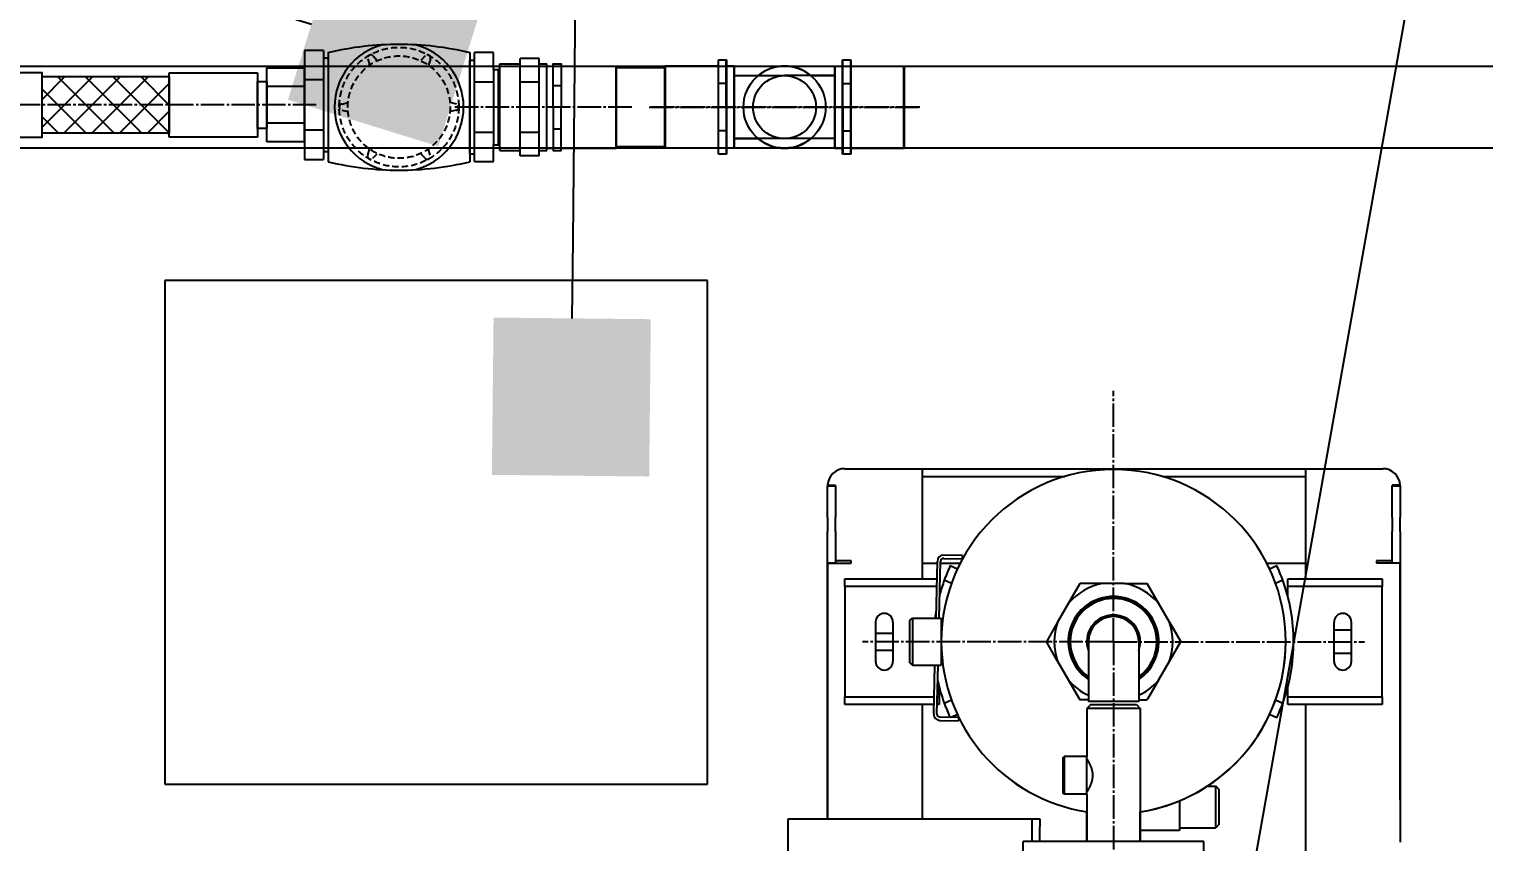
# Model space of a CAD drawing. Header units: millimetres. Extents: x 3795014 to 4300160, y 3869364 to 4016788.
# Drawn here: x 3864725 to 3865650, y 4010459 to 4010976 of the extents above; entities that cross this region are included whole.
import ezdxf
from ezdxf import colors
from ezdxf.entities.mleader import LeaderData, LeaderLine
from ezdxf.math import Vec2, Vec3

# ---------------------------------------------------------------- set-up
doc = ezdxf.new("R2010")
doc.units = ezdxf.units.MM
for name, pattern in [('K5LT_AXLED', [19.5, 15, -1.5, 1.5, -1.5]), ('K5LT_BASIC', [0]), ('K5LT_DASHED', [6, 4, -2]), ('K5LT_THIN', [0])]:
    doc.linetypes.add(name, pattern=pattern)
doc.layers.add('выноска', color=7, linetype='Continuous', lineweight=18)
doc.layers.add('Системный слой', color=7, linetype='Continuous')
doc.styles.add('ISOCPEUR', font='isocpeur.ttf')

# ---------------------------------------------------------------- blocks, each defined once
blk = doc.blocks.new('_BoxFilled')
at = {"color": 0, "linetype": 'ByBlock', "lineweight": -2}
blk.add_line((-0.5, 0), (-1, 0), dxfattribs=at)
at = {"color": 0, "linetype": 'ByBlock', "lineweight": 20}
blk.add_solid([(-0.5, 0.5), (0.5, 0.5), (-0.5, -0.5), (0.5, -0.5)], dxfattribs=at)

msp = doc.modelspace()

# ---------------------------------------------------------------- hatches: boundary and pattern name
at = {"layer": 'Системный слой'}
h = msp.add_hatch(dxfattribs=at)
h.set_pattern_fill('', color=256, scale=25, angle=45, style=0, pattern_type=0)
h.set_pattern_definition([(45, (3858796.43, 3999302.341), (-8.838835, 8.838835), []), (135, (3858796.43, 3999302.341), (-8.838835, -8.838835), [])])
h.paths.add_polyline_path([(3864813.73, 4010909.5), (3864732.86, 4010909.5), (3864732.86, 4010945.5), (3864813.73, 4010945.5)])

# ---------------------------------------------------------------- linework, layer by layer
at = {"layer": 'Системный слой', "linetype": 'K5LT_BASIC'}
for p, q in [((3864899.73, 4010962.15), (3864899.73, 4010951.4)), ((3864911.73, 4010962.15), (3864899.73, 4010962.15)), ((3864911.73, 4010962.15), (3864911.73, 4010892.86)), ((3864914.73, 4010960.89), (3864914.73, 4010891.35)), ((3865004.82, 4010960.89), (3865004.82, 4010891.35)), ((3865019.82, 4010960.76), (3865007.82, 4010960.76)), ((3865007.82, 4010891.48), (3865007.82, 4010960.76)), ((3865019.82, 4010950.02), (3865019.82, 4010960.76)), ((3863970.82, 4010952.12), (3865751.83, 4010952.12)), ((3864875.73, 4010904), (3864875.73, 4010951)), ((3864875.73, 4010951), (3864899.73, 4010951)), ((3864899.73, 4010903.6), (3864899.73, 4010951.4)), ((3864899.73, 4010951), (3864899.73, 4010904)), ((3864911.73, 4010957.47), (3864911.73, 4010957.3)), ((3864914.73, 4010957.3), (3864911.73, 4010957.3)), ((3864914.73, 4010957.3), (3864914.73, 4010897.7)), ((3865004.82, 4010955.92), (3865007.82, 4010955.92)), ((3865004.82, 4010896.32), (3865004.82, 4010955.92)), ((3865007.82, 4010955.92), (3865007.82, 4010956.08)), ((3865019.82, 4010950.02), (3865023.82, 4010950.02)), ((3865019.82, 4010950.02), (3865019.82, 4010902.22)), ((3865022.82, 4010950.02), (3865022.82, 4010902.22)), ((3865023.82, 4010898.62), (3865023.82, 4010953.62)), ((3865023.82, 4010953.62), (3865036.82, 4010953.62)), ((3865036.82, 4010895.12), (3865036.82, 4010957.12)), ((3865048.82, 4010957.12), (3865036.82, 4010957.12)), ((3865048.82, 4010895.12), (3865048.82, 4010957.12)), ((3865048.82, 4010953.62), (3865053.82, 4010953.62)), ((3865053.82, 4010898.62), (3865053.82, 4010953.62)), ((3865053.82, 4010952.12), (3865057.78, 4010952.12)), ((3865062.82, 4010952.12), (3865097.82, 4010952.12)), ((3865097.82, 4010900.12), (3865097.82, 4010952.12)), ((3865128.82, 4010951.12), (3865097.82, 4010951.12)), ((3865097.82, 4010951.12), (3865097.82, 4010901.12)), ((3865128.82, 4010900.12), (3865128.82, 4010952.12)), ((3865162.82, 4010952.12), (3865128.82, 4010952.12)), ((3865128.82, 4010901.12), (3865128.82, 4010951.12)), ((3865128.95, 4010952.12), (3865128.95, 4010900.12)), ((3865162.95, 4010952.12), (3865128.95, 4010952.12)), ((3865162.82, 4010896.12), (3865162.82, 4010956.12)), ((3865162.82, 4010956.12), (3865167.82, 4010956.12)), ((3865162.95, 4010896.12), (3865162.95, 4010956.12)), ((3865162.95, 4010956.12), (3865167.95, 4010956.12)), ((3865167.82, 4010926.12), (3865167.82, 4010956.12)), ((3865167.82, 4010956.12), (3865167.82, 4010896.12)), ((3865172.82, 4010952.12), (3865167.82, 4010952.12)), ((3865167.95, 4010926.12), (3865167.95, 4010956.12)), ((3865167.95, 4010956.12), (3865167.95, 4010896.12)), ((3865172.95, 4010952.12), (3865167.95, 4010952.12)), ((3865172.82, 4010900.12), (3865172.82, 4010952.12)), ((3865172.95, 4010952.12), (3865172.95, 4010900.12)), ((3865236.82, 4010900.12), (3865236.82, 4010952.12)), ((3865236.82, 4010952.12), (3865241.82, 4010952.12)), ((3865236.95, 4010952.12), (3865236.95, 4010900.12)), ((3865236.95, 4010952.12), (3865241.95, 4010952.12)), ((3865241.82, 4010926.12), (3865241.82, 4010956.12)), ((3865241.82, 4010956.12), (3865246.82, 4010956.12)), ((3865241.82, 4010896.12), (3865241.82, 4010956.12)), ((3865241.95, 4010926.12), (3865241.95, 4010956.12)), ((3865241.95, 4010956.12), (3865246.95, 4010956.12)), ((3865241.95, 4010896.12), (3865241.95, 4010956.12)), ((3865246.82, 4010956.12), (3865246.82, 4010896.12)), ((3865246.82, 4010952.12), (3865280.82, 4010952.12)), ((3865246.95, 4010956.12), (3865246.95, 4010896.12)), ((3865246.95, 4010952.12), (3865280.95, 4010952.12)), ((3865280.82, 4010900.12), (3865280.82, 4010952.12)), ((3865280.95, 4010952.12), (3865280.95, 4010900.12)), ((3864813.73, 4010907), (3864813.73, 4010948)), ((3864813.73, 4010948), (3864869.73, 4010948)), ((3864869.73, 4010948), (3864869.73, 4010907)), ((3864869.73, 4010912.5), (3864869.73, 4010942.5)), ((3864869.73, 4010942.5), (3864875.73, 4010942.5)), ((3864875.73, 4010942.5), (3864875.73, 4010912.5)), ((3864911.73, 4010943.5), (3864899.73, 4010943.5)), ((3865007.82, 4010942.12), (3865019.82, 4010942.12)), ((3865036.82, 4010942.12), (3865048.82, 4010942.12)), ((3865057.78, 4010939.87), (3865062.78, 4010939.87)), ((3865167.82, 4010941.12), (3865162.82, 4010941.12)), ((3865167.95, 4010941.12), (3865162.95, 4010941.12)), ((3865172.82, 4010946.12), (3865188.11, 4010946.12)), ((3865172.95, 4010946.12), (3865204.82, 4010946.12)), ((3865204.82, 4010946.12), (3865204.95, 4010946.12)), ((3865204.82, 4010946.12), (3865204.95, 4010946.12)), ((3865236.95, 4010946.12), (3865204.95, 4010946.12)), ((3865221.66, 4010946.12), (3865236.82, 4010946.12)), ((3865241.82, 4010941.12), (3865246.82, 4010941.12)), ((3865241.95, 4010941.12), (3865246.95, 4010941.12)), ((3864899.73, 4010939.19), (3864875.73, 4010939.19)), ((3865042.82, 4010926.12), (3865042.82, 4010926.12)), ((3865167.82, 4010926.12), (3865167.82, 4010896.12)), ((3865167.95, 4010926.12), (3865167.95, 4010896.12)), ((3865241.82, 4010926.12), (3865241.82, 4010896.12)), ((3865241.95, 4010926.12), (3865241.95, 4010896.12)), ((3864875.73, 4010912.5), (3864869.73, 4010912.5)), ((3864899.73, 4010915.81), (3864875.73, 4010915.81)), ((3865057.78, 4010912.37), (3865062.78, 4010912.37)), ((3864869.73, 4010907), (3864813.73, 4010907)), ((3864899.73, 4010904), (3864875.73, 4010904)), ((3864911.73, 4010911.5), (3864899.73, 4010911.5)), ((3864899.73, 4010903.6), (3864899.73, 4010892.86)), ((3865007.82, 4010910.12), (3865019.82, 4010910.12)), ((3865036.82, 4010910.12), (3865048.82, 4010910.12)), ((3865167.82, 4010911.12), (3865162.82, 4010911.12)), ((3865167.95, 4010911.12), (3865162.95, 4010911.12)), ((3865172.82, 4010906.12), (3865188.11, 4010906.12)), ((3865204.82, 4010906.12), (3865172.95, 4010906.12)), ((3865204.95, 4010906.12), (3865204.82, 4010906.12)), ((3865204.95, 4010906.12), (3865204.82, 4010906.12)), ((3865236.95, 4010906.12), (3865204.95, 4010906.12)), ((3865236.82, 4010906.12), (3865221.66, 4010906.12)), ((3865241.82, 4010911.12), (3865246.82, 4010911.12)), ((3865241.95, 4010911.12), (3865246.95, 4010911.12)), ((3865751.83, 4010900.12), (3863970.82, 4010900.12)), ((3864911.73, 4010897.7), (3864911.73, 4010897.54)), ((3864914.73, 4010897.7), (3864911.73, 4010897.7)), ((3865004.82, 4010896.32), (3865007.82, 4010896.32)), ((3865007.82, 4010896.16), (3865007.82, 4010896.32)), ((3865019.82, 4010891.48), (3865019.82, 4010902.22)), ((3865019.82, 4010902.22), (3865023.82, 4010902.22)), ((3865023.82, 4010898.62), (3865036.82, 4010898.62)), ((3865048.82, 4010895.12), (3865036.82, 4010895.12)), ((3865048.82, 4010898.62), (3865053.82, 4010898.62)), ((3865053.82, 4010900.12), (3865057.78, 4010900.12)), ((3865062.82, 4010900.12), (3865097.82, 4010900.12)), ((3865097.82, 4010901.12), (3865128.82, 4010901.12)), ((3865162.82, 4010900.12), (3865128.82, 4010900.12)), ((3865162.95, 4010900.12), (3865128.95, 4010900.12)), ((3865167.82, 4010896.12), (3865162.82, 4010896.12)), ((3865167.95, 4010896.12), (3865162.95, 4010896.12)), ((3865172.82, 4010900.12), (3865167.82, 4010900.12)), ((3865172.95, 4010900.12), (3865167.95, 4010900.12)), ((3865236.82, 4010900.12), (3865241.82, 4010900.12)), ((3865236.95, 4010900.12), (3865241.95, 4010900.12)), ((3865246.82, 4010896.12), (3865241.82, 4010896.12)), ((3865246.95, 4010896.12), (3865241.95, 4010896.12)), ((3865246.82, 4010900.12), (3865280.82, 4010900.12)), ((3865246.95, 4010900.12), (3865280.95, 4010900.12)), ((3864899.73, 4010892.86), (3864911.73, 4010892.86)), ((3865007.82, 4010891.48), (3865019.82, 4010891.48)), ((3865155.97, 4010815.8), (3864810.97, 4010815.8)), ((3864810.97, 4010815.8), (3864810.97, 4010495.8)), ((3865155.97, 4010495.8), (3865155.97, 4010815.8)), ((3865243.29, 4010696.29), (3865292.3, 4010696.29)), ((3865292.3, 4010696.29), (3865536.3, 4010696.29)), ((3865292.3, 4010696.29), (3865292.3, 4010626.29)), ((3865292.3, 4010691.29), (3865383, 4010691.29)), ((3865445.13, 4010691.29), (3865536.3, 4010691.29)), ((3865536.3, 4010696.29), (3865585.31, 4010696.29)), ((3865536.3, 4010626.29), (3865536.3, 4010696.29)), ((3865232.3, 4010685.79), (3865237.3, 4010685.79)), ((3865232.3, 4010685.29), (3865237.3, 4010685.29)), ((3865232.3, 4010665.29), (3865232.3, 4010685.29)), ((3865237.3, 4010685.29), (3865237.3, 4010685.79)), ((3865237.3, 4010685.29), (3865237.3, 4010665.29)), ((3865596.3, 4010685.79), (3865591.3, 4010685.79)), ((3865591.3, 4010685.79), (3865591.3, 4010685.29)), ((3865591.3, 4010685.29), (3865596.3, 4010685.29)), ((3865591.3, 4010665.29), (3865591.3, 4010685.29)), ((3865596.3, 4010685.29), (3865596.3, 4010665.29)), ((3865232.3, 4010665.29), (3865232.3, 4010656.29)), ((3865237.3, 4010656.29), (3865237.3, 4010665.29)), ((3865591.3, 4010665.29), (3865591.3, 4010656.29)), ((3865596.3, 4010656.29), (3865596.3, 4010665.29)), ((3865232.3, 4010636.29), (3865232.3, 4010656.29)), ((3865237.3, 4010656.29), (3865237.3, 4010636.29)), ((3865591.3, 4010636.29), (3865591.3, 4010656.29)), ((3865596.3, 4010656.29), (3865596.3, 4010636.29)), ((3865237.3, 4010636.29), (3865232.3, 4010636.29)), ((3865232.3, 4010636.29), (3865243.3, 4010636.29)), ((3865232.3, 4010473.79), (3865232.3, 4010636.29)), ((3865232.3, 4010636.29), (3865232.3, 4010473.79)), ((3865247.3, 4010637.79), (3865237.3, 4010637.79)), ((3865243.3, 4010636.29), (3865247.3, 4010636.29)), ((3865247.3, 4010636.29), (3865247.3, 4010637.79)), ((3865292.3, 4010636.29), (3865302.02, 4010636.29)), ((3865301.22, 4010601.29), (3865302.04, 4010637.37)), ((3865303.22, 4010601.29), (3865304.04, 4010637.32)), ((3865304.02, 4010636.29), (3865316.65, 4010636.29)), ((3865306.09, 4010639.28), (3865318.09, 4010639)), ((3865318.13, 4010641), (3865306.14, 4010641.28)), ((3865310.29, 4010634.68), (3865314.82, 4010632.57)), ((3865318.09, 4010639), (3865318.13, 4010641)), ((3865511.48, 4010636.29), (3865536.3, 4010636.29)), ((3865513.31, 4010632.57), (3865517.84, 4010634.68)), ((3865581.3, 4010637.79), (3865581.3, 4010636.29)), ((3865591.3, 4010637.79), (3865581.3, 4010637.79)), ((3865585.3, 4010636.29), (3865581.3, 4010636.29)), ((3865596.3, 4010636.29), (3865585.3, 4010636.29)), ((3865596.3, 4010636.29), (3865591.3, 4010636.29)), ((3865596.3, 4010485.79), (3865596.3, 4010636.29)), ((3865596.3, 4010636.29), (3865596.3, 4010458.79)), ((3865243.3, 4010621.29), (3865243.3, 4010626.29)), ((3865243.3, 4010626.29), (3865301.79, 4010626.29)), ((3865311.01, 4010623.31), (3865306.46, 4010625.43)), ((3865521.67, 4010625.43), (3865517.12, 4010623.31)), ((3865524.83, 4010626.29), (3865584.83, 4010626.29)), ((3865524.83, 4010621.29), (3865524.83, 4010626.29)), ((3865584.83, 4010626.29), (3865584.83, 4010621.29)), ((3865243.3, 4010621.29), (3865243.3, 4010615.29)), ((3865301.68, 4010621.29), (3865243.3, 4010621.29)), ((3865392.48, 4010622.9), (3865385.51, 4010610.82)), ((3865407.1, 4010623.29), (3865393.15, 4010623.29)), ((3865421.03, 4010623.29), (3865407.1, 4010623.29)), ((3865421.03, 4010623.29), (3865434.98, 4010623.29)), ((3865442.62, 4010610.82), (3865435.65, 4010622.9)), ((3865524.83, 4010615.29), (3865524.83, 4010621.29)), ((3865584.83, 4010621.29), (3865524.83, 4010621.29)), ((3865584.83, 4010615.29), (3865584.83, 4010621.29)), ((3865243.3, 4010615.29), (3865243.3, 4010557.29)), ((3865385.51, 4010610.82), (3865378.54, 4010598.76)), ((3865449.59, 4010598.76), (3865442.62, 4010610.82)), ((3865584.83, 4010557.29), (3865584.83, 4010615.29)), ((3865262.8, 4010598.79), (3865262.8, 4010573.79)), ((3865273.8, 4010598.79), (3865273.8, 4010573.79)), ((3865284.56, 4010599.69), (3865286.16, 4010601.29)), ((3865284.56, 4010597.12), (3865284.56, 4010599.69)), ((3865286.16, 4010601.29), (3865304.56, 4010601.29)), ((3865286.16, 4010601.29), (3865286.16, 4010598.41)), ((3865286.16, 4010598.41), (3865286.16, 4010571.29)), ((3865304.56, 4010601.29), (3865304.56, 4010598.41)), ((3865304.56, 4010598.41), (3865304.56, 4010571.29)), ((3865378.54, 4010598.76), (3865371.57, 4010586.68)), ((3865449.59, 4010598.76), (3865456.56, 4010586.68)), ((3865554.33, 4010573.79), (3865554.33, 4010598.79)), ((3865565.33, 4010573.79), (3865565.33, 4010598.79)), ((3865262.8, 4010591.79), (3865273.8, 4010591.79)), ((3865284.56, 4010572.89), (3865284.56, 4010597.12)), ((3865305.02, 4010596.29), (3865304.56, 4010596.29)), ((3865554.33, 4010593.79), (3865565.33, 4010593.79)), ((3865273.8, 4010580.79), (3865262.8, 4010580.79)), ((3865378.54, 4010573.82), (3865371.57, 4010585.9)), ((3865398.06, 4010586.29), (3865398.06, 4010548.79)), ((3865430.06, 4010586.29), (3865430.06, 4010548.79)), ((3865449.59, 4010573.82), (3865456.56, 4010585.9)), ((3865284.56, 4010572.89), (3865286.16, 4010571.29)), ((3865286.16, 4010571.29), (3865304.56, 4010571.29)), ((3865299.82, 4010540.39), (3865300.53, 4010571.29)), ((3865301.82, 4010540.35), (3865302.53, 4010571.29)), ((3865305.02, 4010576.29), (3865304.56, 4010576.29)), ((3865378.54, 4010573.82), (3865385.51, 4010561.76)), ((3865442.62, 4010561.76), (3865449.59, 4010573.82)), ((3865565.33, 4010578.79), (3865554.33, 4010578.79)), ((3865385.51, 4010561.76), (3865392.48, 4010549.68)), ((3865442.62, 4010561.76), (3865435.65, 4010549.68)), ((3865243.3, 4010557.29), (3865243.3, 4010551.29)), ((3865243.3, 4010546.29), (3865243.3, 4010551.29)), ((3865243.3, 4010551.29), (3865300.07, 4010551.29)), ((3865302.07, 4010551.29), (3865303.3, 4010551.29)), ((3865303.3, 4010557.29), (3865303.3, 4010551.29)), ((3865303.3, 4010551.29), (3865303.3, 4010546.29)), ((3865524.83, 4010551.29), (3865524.83, 4010557.29)), ((3865524.83, 4010551.29), (3865584.83, 4010551.29)), ((3865524.83, 4010546.29), (3865524.83, 4010551.29)), ((3865584.83, 4010551.29), (3865584.83, 4010557.29)), ((3865584.83, 4010551.29), (3865584.83, 4010546.29)), ((3865299.96, 4010546.29), (3865243.3, 4010546.29)), ((3865292.3, 4010546.29), (3865292.3, 4010473.79)), ((3865303.3, 4010546.29), (3865301.96, 4010546.29)), ((3865306.46, 4010547.15), (3865311.01, 4010549.27)), ((3865398.06, 4010549.29), (3865393.15, 4010549.29)), ((3865399.56, 4010546.29), (3865397.06, 4010543.79)), ((3865431.06, 4010543.79), (3865397.06, 4010543.79)), ((3865397.06, 4010543.79), (3865397.06, 4010513.29)), ((3865398.06, 4010548.79), (3865398.06, 4010548.29)), ((3865430.06, 4010548.29), (3865398.06, 4010548.29)), ((3865399.56, 4010546.29), (3865428.56, 4010546.29)), ((3865428.56, 4010546.29), (3865431.06, 4010543.79)), ((3865430.06, 4010549.29), (3865434.98, 4010549.29)), ((3865430.06, 4010548.79), (3865430.06, 4010548.29)), ((3865431.06, 4010543.79), (3865431.06, 4010459.29)), ((3865517.12, 4010549.27), (3865521.67, 4010547.15)), ((3865584.83, 4010546.29), (3865524.83, 4010546.29)), ((3865536.3, 4010388.79), (3865536.3, 4010546.29)), ((3865303.73, 4010536.3), (3865315.73, 4010536.03)), ((3865315.77, 4010538.03), (3865303.78, 4010538.3)), ((3865314.82, 4010540.01), (3865310.81, 4010538.14)), ((3865315.73, 4010536.03), (3865315.77, 4010538.03)), ((3865517.84, 4010537.9), (3865513.31, 4010540.01)), ((3865382.06, 4010512.69), (3865382.66, 4010513.29)), ((3865382.06, 4010506.65), (3865382.06, 4010512.69)), ((3865382.06, 4010489.89), (3865382.06, 4010506.65)), ((3865397.06, 4010513.29), (3865382.66, 4010513.29)), ((3865382.66, 4010513.29), (3865382.66, 4010506.93)), ((3865382.66, 4010506.93), (3865382.66, 4010489.29)), ((3865397.06, 4010506.93), (3865397.06, 4010513.29)), ((3865397.37, 4010511.29), (3865397.06, 4010511.29)), ((3865397.06, 4010489.29), (3865397.06, 4010506.93)), ((3864810.97, 4010495.8), (3865155.97, 4010495.8)), ((3865382.06, 4010489.89), (3865382.66, 4010489.29)), ((3865397.06, 4010489.29), (3865382.66, 4010489.29)), ((3865397.37, 4010491.29), (3865397.06, 4010491.29)), ((3865397.06, 4010489.29), (3865397.06, 4010459.29)), ((3865473.79, 4010494.51), (3865479.06, 4010494.51)), ((3865481.06, 4010492.51), (3865479.06, 4010494.51)), ((3865479.06, 4010468.07), (3865479.06, 4010494.51)), ((3865481.06, 4010492.51), (3865481.06, 4010470.07)), ((3865397.06, 4010459.29), (3865397.06, 4010478.12)), ((3865431.06, 4010466.29), (3865431.06, 4010478.12)), ((3865456.06, 4010485.17), (3865456.06, 4010466.29)), ((3865207.3, 4010473.79), (3865362.3, 4010473.79)), ((3865207.3, 4010188.79), (3865207.3, 4010473.79)), ((3865362.3, 4010473.79), (3865367.3, 4010473.79)), ((3865362.3, 4010459.29), (3865362.3, 4010473.79)), ((3865362.3, 4010459.29), (3865362.3, 4010468.79)), ((3865367.3, 4010473.79), (3865367.3, 4010468.79)), ((3865367.3, 4010459.29), (3865367.3, 4010468.79)), ((3865456.06, 4010468.07), (3865479.06, 4010468.07)), ((3865481.06, 4010470.07), (3865479.06, 4010468.07)), ((3865356.56, 4010447.29), (3865356.56, 4010459.29)), ((3865454.72, 4010459.29), (3865356.56, 4010459.29)), ((3865456.06, 4010466.29), (3865431.06, 4010466.29)), ((3865431.06, 4010459.29), (3865431.06, 4010466.29)), ((3865471.56, 4010459.29), (3865454.72, 4010459.29)), ((3865471.56, 4010447.29), (3865471.56, 4010459.29))]:
    msp.add_line(p, q, dxfattribs=at)
at = {"layer": 'Системный слой', "linetype": 'K5LT_DASHED'}
for p, q in [((3864943.24, 4010958.66), (3864946.06, 4010955.63)), ((3864976.32, 4010958.66), (3864973.48, 4010955.63)), ((3864939.86, 4010956.72), (3864941.07, 4010952.75)), ((3864979.69, 4010956.7), (3864978.47, 4010952.75)), ((3864923.32, 4010924.18), (3864927.36, 4010923.24)), ((3864923.33, 4010928.07), (3864927.36, 4010928.99)), ((3864996.23, 4010928.06), (3864992.18, 4010929)), ((3864996.22, 4010924.16), (3864992.19, 4010923.25)), ((3864939.86, 4010895.54), (3864941.08, 4010899.49)), ((3864943.23, 4010893.58), (3864946.06, 4010896.61)), ((3864976.3, 4010893.58), (3864973.49, 4010896.61)), ((3864979.68, 4010895.52), (3864978.48, 4010899.49))]:
    msp.add_line(p, q, dxfattribs=at)
at = {"layer": 'Системный слой', "linetype": 'K5LT_THIN'}
for p, q in [((3864914.73, 4010956.3), (3864914.73, 4010957.3)), ((3865004.82, 4010954.92), (3865004.82, 4010955.92)), ((3865022.82, 4010949.27), (3865022.82, 4010950.02)), ((3865022.82, 4010949.27), (3865023.82, 4010949.27)), ((3864732.86, 4010909.5), (3864732.86, 4010945.5)), ((3864732.86, 4010945.5), (3864813.73, 4010945.5)), ((3864813.73, 4010945.5), (3864813.73, 4010909.5)), ((3864813.73, 4010909.5), (3864732.86, 4010909.5)), ((3865022.82, 4010902.97), (3865022.82, 4010902.22)), ((3865022.82, 4010902.97), (3865023.82, 4010902.97)), ((3864914.73, 4010898.7), (3864914.73, 4010897.7)), ((3865004.82, 4010897.32), (3865004.82, 4010896.32))]:
    msp.add_line(p, q, dxfattribs=at)
at = {"layer": 'Системный слой', "linetype": 'K5LT_AXLED'}
for p, q in [((3864907.2, 4010927.5), (3864628.85, 4010927.5)), ((3865107.82, 4010926.12), (3864994.82, 4010926.12)), ((3865118.82, 4010926.12), (3865290.82, 4010926.12)), ((3865290.95, 4010926.12), (3865118.95, 4010926.12)), ((3865414.06, 4010586.29), (3865414.06, 4010745.79)), ((3865414.06, 4010586.29), (3865254.56, 4010586.29)), ((3865414.06, 4010586.29), (3865414.06, 4010026.29)), ((3865414.06, 4010586.29), (3865573.56, 4010586.29))]:
    msp.add_line(p, q, dxfattribs=at)
at = {"layer": 'Системный слой', "linetype": 'K5LT_BASIC'}
for points in [[(3865057.78, 4010926.12), (3865057.78, 4010953.62), (3865062.82, 4010953.62), (3865062.82, 4010926.12)], [(3865057.78, 4010926.12), (3865057.78, 4010898.62), (3865062.82, 4010898.62), (3865062.82, 4010926.12)]]:
    msp.add_lwpolyline(points, dxfattribs=at)
msp.add_lwpolyline([(3864676.86, 4010907), (3864732.86, 4010907), (3864732.86, 4010948), (3864676.86, 4010948)], close=True, dxfattribs=at)
at = {"layer": 'Системный слой', "linetype": 'K5LT_DASHED'}
for radius in [38, 32.54]:
    msp.add_circle((3864959.77, 4010926.12), radius, dxfattribs=at)
at = {"layer": 'Системный слой', "linetype": 'K5LT_BASIC'}
for radius in [26.11, 20]:
    msp.add_circle((3865204.88, 4010926.12), radius, dxfattribs=at)
for centre, radius, start, end in [((3864959.77, 4010926.12), 41.05, 104.05857, 255.94143), ((3864959.77, 4010926.12), 41.05, 284.05857, 75.94143), ((3865204.88, 4010926.12), 26.11, 50.00649, 129.99351), ((3865204.88, 4010926.12), 20, 89.81066, 90.18934), ((3865204.88, 4010926.12), 26.11, 230.00649, 309.99351), ((3865204.88, 4010926.12), 20, 269.81066, 270.18934), ((3865243.29, 4010685.29), 11, 90, 177.39475), ((3865414.06, 4010586.29), 109.5, 90, 180), ((3865414.06, 4010586.29), 109.5, 0, 180), ((3865414.06, 4010586.29), 109.5, 0, 90), ((3865585.31, 4010685.29), 11, 2.60525, 90), ((3865243.3, 4010685.29), 11, 177.39475, 180), ((3865585.3, 4010685.29), 11, 0, 2.60525), ((3865306.04, 4010637.28), 4, 88.68839, 178.68839), ((3865306.04, 4010637.28), 2, 88.68839, 178.68839), ((3865414.06, 4010586.29), 114.5, 155, 160.01038), ((3865414.06, 4010586.29), 114.5, 19.98962, 25), ((3865414.06, 4010586.29), 114.5, 160.01038, 164.81472), ((3865414.06, 4010586.29), 114.5, 340.01038, 19.98962), ((3865414.06, 4010586.29), 37.65, 100.66408, 139.33592), ((3865414.06, 4010586.29), 42.5, 119.47293, 120.52707), ((3865414.06, 4010586.29), 37.65, 40.66408, 79.33592), ((3865414.06, 4010586.29), 42.5, 59.47293, 60.52707), ((3865414.06, 4010586.29), 28.8, 90, 236.25101), ((3865414.06, 4010586.29), 28.5, 90, 235.84708), ((3865414.06, 4010586.29), 28, 90, 180), ((3865414.06, 4010586.29), 27.5, 0, 180), ((3865414.06, 4010586.29), 28.8, 303.74899, 90), ((3865414.06, 4010586.29), 28.5, 304.15292, 90), ((3865414.06, 4010586.29), 28, 0, 90), ((3865268.3, 4010598.79), 5.5, 0, 180), ((3865414.06, 4010586.29), 114.5, 169.913, 172.47237), ((3865414.06, 4010586.29), 37.65, 160.66408, 199.33592), ((3865414.06, 4010586.29), 17, 90, 199.74992), ((3865414.06, 4010586.29), 16, 90, 180), ((3865414.06, 4010586.29), 17, 340.25008, 90), ((3865414.06, 4010586.29), 16, 0, 90), ((3865414.06, 4010586.29), 37.65, 340.66408, 19.33592), ((3865559.83, 4010598.79), 5.5, 0, 180), ((3865414.06, 4010586.29), 109.5, 180, 261.06936), ((3865414.06, 4010586.29), 109.5, 180, 261.06864), ((3865414.06, 4010586.29), 42.5, 179.47293, 180.52707), ((3865414.06, 4010586.29), 28, 180, 235.1501), ((3865414.06, 4010586.29), 27.5, 180, 234.42147), ((3865414.06, 4010586.29), 27.5, 305.57853, 0), ((3865414.06, 4010586.29), 28, 304.8499, 0), ((3865414.06, 4010586.29), 109.5, 278.9325, 0), ((3865414.06, 4010586.29), 42.5, 359.47293, 0.52707), ((3865414.06, 4010586.29), 109.5, 315.52326, 0), ((3865268.3, 4010573.79), 5.5, 180, 0), ((3865559.83, 4010573.79), 5.5, 180, 0), ((3865414.06, 4010586.29), 114.5, 192.56207, 199.98962), ((3865414.06, 4010586.29), 37.65, 220.66408, 244.85162), ((3865414.06, 4010586.29), 37.65, 295.14838, 319.33592), ((3865414.06, 4010586.29), 114.5, 199.98962, 204.8592), ((3865414.06, 4010586.29), 42.5, 239.47293, 240.52707), ((3865414.06, 4010586.29), 42.5, 299.47293, 300.52707), ((3865414.06, 4010586.29), 114.5, 335, 340.01038), ((3865303.82, 4010540.3), 4, 178.68839, 268.68839), ((3865303.82, 4010540.3), 2, 178.68839, 268.68839), ((3865414.06, 4010586.29), 109.5, 278.93136, 314.47674), ((3865414.06, 4010586.29), 109.5, 314.47674, 315.52326)]:
    msp.add_arc(centre, radius, start, end, dxfattribs=at)
at = {"layer": 'Системный слой', "linetype": 'K5LT_DASHED'}
for centre, start, end in [((3864941.78, 4010957.3), 42.84064, 196.90325), ((3864977.78, 4010957.29), 342.84064, 136.90325), ((3864923.77, 4010926.12), 102.84064, 256.90325), ((3864995.77, 4010926.11), 282.84064, 76.90325), ((3864941.77, 4010894.94), 162.84064, 316.90325), ((3864977.77, 4010894.94), 222.84064, 16.90325)]:
    msp.add_arc(centre, 2, start, end, dxfattribs=at)
at = {"layer": 'Системный слой', "linetype": 'K5LT_BASIC'}
for points, knots in [([(3864914.73, 4010960.89), (3864929.74, 4010964.43), (3864944.76, 4010966.2), (3864959.77, 4010966.2), (3864974.79, 4010966.2), (3864989.8, 4010964.43), (3865004.82, 4010960.89)], [0, 0, 0, 0, 1, 1, 1, 2, 2, 2, 2]), ([(3864914.73, 4010891.35), (3864929.74, 4010887.81), (3864944.76, 4010886.04), (3864959.77, 4010886.04), (3864974.79, 4010886.04), (3864989.8, 4010887.81), (3865004.82, 4010891.35)], [0, 0, 0, 0, 1, 1, 1, 2, 2, 2, 2]), ([(3865397.06, 4010511.79), (3865397.07, 4010511.79), (3865397.07, 4010511.79), (3865397.07, 4010511.77), (3865397.09, 4010511.76), (3865397.1, 4010511.73), (3865397.12, 4010511.7), (3865397.15, 4010511.66), (3865397.18, 4010511.61), (3865397.21, 4010511.56), (3865397.25, 4010511.49), (3865397.3, 4010511.4), (3865397.36, 4010511.3), (3865397.45, 4010511.15), (3865397.53, 4010511.02), (3865397.61, 4010510.88), (3865397.67, 4010510.77), (3865397.74, 4010510.66), (3865397.81, 4010510.53), (3865397.88, 4010510.41), (3865397.96, 4010510.27), (3865398.04, 4010510.13), (3865398.12, 4010509.99), (3865398.2, 4010509.83), (3865398.31, 4010509.63), (3865398.42, 4010509.41), (3865398.54, 4010509.18), (3865398.63, 4010509), (3865398.72, 4010508.82), (3865398.81, 4010508.63), (3865398.91, 4010508.43), (3865399, 4010508.23), (3865399.09, 4010508.03), (3865399.19, 4010507.81), (3865399.28, 4010507.59), (3865399.38, 4010507.37), (3865399.47, 4010507.14), (3865399.56, 4010506.91), (3865399.65, 4010506.68), (3865399.74, 4010506.44), (3865399.82, 4010506.2), (3865399.9, 4010505.96), (3865399.98, 4010505.72), (3865400.06, 4010505.47), (3865400.13, 4010505.21), (3865400.2, 4010504.96), (3865400.27, 4010504.7), (3865400.33, 4010504.44), (3865400.39, 4010504.17), (3865400.44, 4010503.91), (3865400.49, 4010503.65), (3865400.53, 4010503.39), (3865400.57, 4010503.13), (3865400.6, 4010502.88), (3865400.63, 4010502.62), (3865400.65, 4010502.37), (3865400.67, 4010502.11), (3865400.68, 4010501.86), (3865400.69, 4010501.61), (3865400.7, 4010501.36), (3865400.69, 4010501.11), (3865400.69, 4010500.86), (3865400.67, 4010500.45), (3865400.63, 4010499.88), (3865400.55, 4010499.32), (3865400.49, 4010498.93), (3865400.44, 4010498.69), (3865400.4, 4010498.45), (3865400.35, 4010498.22), (3865400.26, 4010497.83), (3865400.16, 4010497.45), (3865400.05, 4010497.08), (3865399.98, 4010496.85), (3865399.88, 4010496.55), (3865399.78, 4010496.26), (3865399.67, 4010495.97), (3865399.59, 4010495.75), (3865399.48, 4010495.47), (3865399.37, 4010495.19), (3865399.26, 4010494.92), (3865399.17, 4010494.72), (3865399.08, 4010494.53), (3865398.99, 4010494.33), (3865398.9, 4010494.14), (3865398.81, 4010493.95), (3865398.72, 4010493.76), (3865398.63, 4010493.58), (3865398.54, 4010493.4), (3865398.45, 4010493.22), (3865398.36, 4010493.05), (3865398.27, 4010492.89), (3865398.19, 4010492.73), (3865398.11, 4010492.58), (3865398.03, 4010492.43), (3865397.92, 4010492.25), (3865397.82, 4010492.07), (3865397.73, 4010491.91), (3865397.67, 4010491.79), (3865397.6, 4010491.69), (3865397.52, 4010491.55), (3865397.45, 4010491.43), (3865397.37, 4010491.29), (3865397.31, 4010491.19), (3865397.26, 4010491.11), (3865397.23, 4010491.06), (3865397.2, 4010491.01), (3865397.17, 4010490.96), (3865397.15, 4010490.93), (3865397.13, 4010490.89), (3865397.11, 4010490.86), (3865397.1, 4010490.84), (3865397.09, 4010490.82), (3865397.08, 4010490.81), (3865397.07, 4010490.8), (3865397.07, 4010490.79), (3865397.06, 4010490.79), (3865397.06, 4010490.79)], [0, 0, 0, 0, 0.981915, 1.960156, 2.933978, 3.89986, 4.859919, 5.81326, 6.764488, 7.716467, 8.6726, 9.632201, 11.546767, 12.497467, 14.388124, 15.326658, 16.26167, 17.195202, 18.130396, 19.070396, 20.014257, 20.964702, 21.920743, 22.881678, 23.840326, 25.756568, 26.717419, 27.678962, 28.646732, 29.618875, 30.599533, 31.584167, 32.578111, 33.579749, 34.586792, 35.593867, 36.597276, 37.595549, 38.589293, 39.581173, 40.568806, 41.553921, 42.536077, 43.518584, 44.500873, 45.483299, 46.464201, 47.443671, 48.412162, 49.369434, 50.30772, 51.234665, 52.141479, 53.037755, 53.921968, 54.805228, 55.683486, 56.560723, 57.431389, 58.298259, 59.155518, 60.004853, 60.847057, 63.369425, 65.91417, 66.772564, 67.634131, 68.495311, 69.355112, 70.211643, 72.785442, 73.653055, 74.530751, 75.414279, 77.209706, 78.118838, 79.029489, 79.943234, 81.771687, 82.685756, 83.604236, 84.52784, 85.46202, 86.403237, 87.35991, 88.327769, 89.309383, 90.292121, 91.27661, 92.259005, 93.236445, 94.209823, 95.17572, 96.136156, 97.089244, 98.980054, 99.918153, 100.849868, 101.77912, 102.697911, 104.515493, 105.411944, 107.150473, 107.989512, 108.819309, 109.624867, 110.415315, 111.18602, 111.951904, 112.703579, 113.446704, 114.175868, 114.900009, 115.610654, 116.311678, 117, 117, 117, 117])]:
    msp.add_open_spline(points, degree=3, knots=knots, dxfattribs=at)

# ---------------------------------------------------------------- leaders
at = {"layer": 'выноска', "lineweight": 20, "ltscale": 100}
ml = msp.add_multileader_mtext('Standard', dxfattribs=at)
ml.set_content('3', color=256, style='ISOCPEUR')
ml.set_leader_properties()
ml.set_arrow_properties(name='BOXFILLED')
ml.build(insert=Vec2(0, 0))
ml.multileader.update_dxf_attribs({"text_left_attachment_type": 6, "text_right_attachment_type": 6, "dogleg_length": 0.36, "arrow_head_size": 100, "scale": 50})
ctx = ml.context
ctx.base_point, ctx.scale, ctx.char_height, ctx.arrow_head_size, ctx.landing_gap_size, ctx.plane_origin = Vec3(3863436.95, 4011406.52), 50, 125, 100, 4.5, Vec3(3863729.86, 4010915.86)
ctx.left_attachment, ctx.right_attachment, ctx.text_align_type = 6, 6, 2
notes = []
notes.append((ctx, [(0, (1, 1, 0), (3863526.45, 4011406.52), (-1, 0), 18, [(0, [(3863659.15, 4010965.55)], 0, []), (1, [(3864951.78, 4010963.73)], 0, [])])]))
ctx.mtext.insert, ctx.mtext.alignment, ctx.mtext.flow_direction = Vec3(3863503.95, 4011556.52), 3, 5
ml = msp.add_multileader_mtext('Standard', dxfattribs=at)
ml.set_content('17', color=256, style='ISOCPEUR')
ml.set_leader_properties()
ml.set_arrow_properties(name='BOXFILLED')
ml.build(insert=Vec2(0, 0))
ml.multileader.update_dxf_attribs({"text_left_attachment_type": 6, "text_right_attachment_type": 6, "dogleg_length": 0.36, "arrow_head_size": 100, "scale": 50})
ctx = ml.context
ctx.base_point, ctx.scale, ctx.char_height, ctx.arrow_head_size, ctx.landing_gap_size, ctx.plane_origin = Vec3(3865094.43, 4011406.52), 50, 125, 100, 4.5, Vec3(3865137.89, 4010915.86)
ctx.left_attachment, ctx.right_attachment = 6, 6
notes.append((ctx, [(1, (1, 1, 0), (3865076.43, 4011406.52), (1, 0), 18, [(0, [(3865069.35, 4010741.82)], 0, [])])]))
ctx.mtext.insert, ctx.mtext.flow_direction = Vec3(3865098.93, 4011556.52), 5
ml = msp.add_multileader_mtext('Standard', dxfattribs=at)
ml.set_content('4', color=256, style='ISOCPEUR')
ml.set_leader_properties()
ml.set_arrow_properties(name='BOXFILLED')
ml.build(insert=Vec2(0, 0))
ml.multileader.update_dxf_attribs({"text_left_attachment_type": 6, "text_right_attachment_type": 6, "dogleg_length": 0.36, "arrow_head_size": 100, "scale": 50})
ctx = ml.context
ctx.base_point, ctx.scale, ctx.char_height, ctx.arrow_head_size, ctx.landing_gap_size, ctx.plane_origin = Vec3(3865692.61, 4011406.52), 50, 125, 100, 4.5, Vec3(3865736.07, 4010915.86)
ctx.left_attachment, ctx.right_attachment = 6, 6
notes.append((ctx, [(1, (1, 1, 0), (3865674.61, 4011406.52), (1, 0), 18, [(0, [(3865468.68, 4010248.84)], 0, [])])]))
ctx.mtext.insert, ctx.mtext.flow_direction = Vec3(3865697.11, 4011556.52), 5
for ctx, leaders in notes:
    for number, flags, end, landing, length, lines in leaders:
        leader = LeaderData()
        leader.index, (leader.has_last_leader_line, leader.has_dogleg_vector, leader.attachment_direction) = number, flags
        leader.last_leader_point, leader.dogleg_vector, leader.dogleg_length = Vec3(end), Vec3(landing), length
        for number, points, colour, breaks in lines:
            line = LeaderLine()
            line.index, line.vertices, line.color, line.breaks = number, Vec3.list(points), colors.encode_raw_color(colour), breaks
            leader.lines.append(line)
        ctx.leaders.append(leader)

doc.saveas('drawing.dxf')
